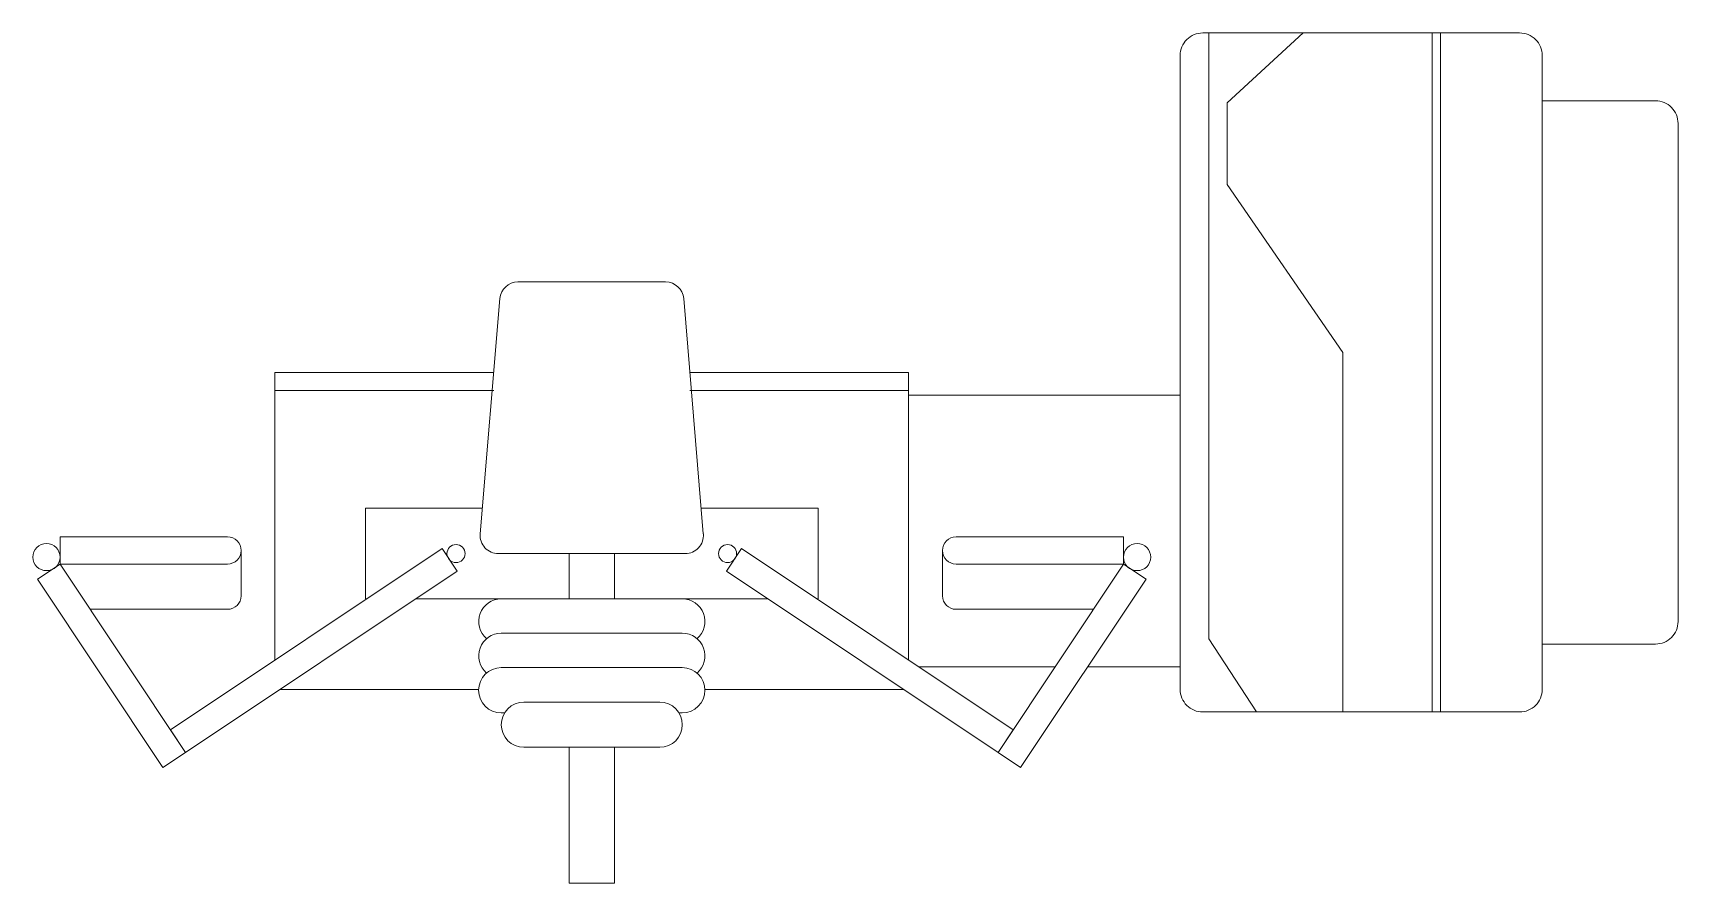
# Model space of a CAD drawing. Header units: millimetres. Extents: x 29224 to 62779, y 35576 to 54938.
# Drawn here: x 29224 to 31041, y 47136 to 48075 of the extents above; entities that cross this region are included whole.
import ezdxf

# ---------------------------------------------------------------- set-up
doc = ezdxf.new("R2010")
doc.units = ezdxf.units.MM

# ---------------------------------------------------------------- blocks, each defined once
blk = doc.blocks.new('A$C393C4CCF')
at = {"lineweight": 18}
for p, q in [((0.3024, 1.6024), (0.3024, 1.7541)), ((0.1444, 1.6488), (0.1694, 1.6654)), ((0.3694, 1.3654), (0.1694, 1.6654)), ((0.3444, 1.3488), (0.1444, 1.6488)), ((0.3174, 1.5874), (0.3674, 1.5874)), ((0.544, 1.55), (0.544, 1.3083)), ((0.214, 1.325), (0.214, 1.5444)), ((0.314, 1.4485), (0.314, 1.45)), ((0.314, 1.45), (0.414, 1.45)), ((0.414, 1.3208), (0.414, 1.45)), ((0.314, 1.225), (0.314, 1.3944)), ((0.3444, 1.3488), (0.3694, 1.3654)), ((0.3856, 1.3232), (0.6456, 1.3015)), ((0.188, 1.2964), (0.188, 1.3)), ((0.238, 1.3), (0.238, 1.1)), ((0.276, 1.3), (0.276, 1.1)), ((0.314, 1.3), (0.314, 1.1)), ((0.364, 1.0967), (0.364, 1.3033)), ((0.15, 1.125), (0.15, 1.275)), ((0.2, 1.275), (0.2, 1.125)), ((0.664, 1.2816), (0.664, 1.1184)), ((0.15, 1.225), (0, 1.225)), ((0, 1.175), (0, 1.225)), ((0.364, 1.225), (0.314, 1.225)), ((0.15, 1.175), (0, 1.175)), ((0.314, 1.0056), (0.314, 1.175)), ((0.364, 1.175), (0.314, 1.175)), ((0.188, 1.1), (0.188, 1.1036)), ((0.6456, 1.0985), (0.3856, 1.0768)), ((0.544, 1.0917), (0.544, 0.85)), ((0.214, 0.8556), (0.214, 1.075)), ((0.414, 0.95), (0.414, 1.0792)), ((0.3444, 1.0512), (0.1444, 0.7512)), ((0.3444, 1.0512), (0.3694, 1.0346)), ((0.3694, 1.0346), (0.1694, 0.7346)), ((0.314, 0.95), (0.314, 0.9515)), ((0.314, 0.95), (0.414, 0.95)), ((0.239, 0.6882), (0.239, 0.839)), ((0.3174, 0.8126), (0.3674, 0.8126)), ((0.3024, 0.7976), (0.3024, 0.6459)), ((0.1444, 0.7512), (0.1694, 0.7346)), ((0.189, 0.4657), (0.2699, 0.5184)), ((0.2699, 0.5184), (0.939, 0.5184)), ((0.586, 0.3703), (0.7716, 0.4983)), ((0.7716, 0.4983), (0.8619, 0.4983)), ((0.8619, 0.4983), (0.939, 0.4142)), ((0.189, 0.3703), (0.586, 0.3703)), ((0.189, 0.2717), (0.939, 0.2717)), ((0.189, 0.2624), (0.939, 0.2624))]:
    blk.add_line(p, q, dxfattribs=at)
for points in [[(0.1278, 1.6737), (0.3358, 1.8124), (0.3524, 1.7874), (0.1444, 1.6488)], [(0.1278, 0.7263), (0.3358, 0.5876), (0.3524, 0.6126), (0.1444, 0.7512)]]:
    blk.add_lwpolyline(points, close=True, dxfattribs=at)
for points in [[(0.3524, 1.6024), (0.3524, 1.7874), (0.3824, 1.7874), (0.3824, 1.6024)], [(0.2463, 1.55), (0.564, 1.55), (0.564, 1.3083)], [(0.564, 1.0917), (0.564, 0.85), (0.2463, 0.85)], [(0.2463, 0.85), (0.539, 0.85), (0.539, 0.55), (0.239, 0.55), (0.239, 0.6522)], [(0.3524, 0.7976), (0.3524, 0.6126), (0.3824, 0.6126), (0.3824, 0.7976)]]:
    blk.add_lwpolyline(points, dxfattribs=at)
at = {"lineweight": 18, "flags": 128}
for points in [[(0.189, 0.175), (0.189, 0.525, -0.414214), (0.214, 0.55), (0.914, 0.55, -0.414214), (0.939, 0.525), (0.939, 0.175, -0.414214), (0.914, 0.15), (0.214, 0.15, -0.414214)], [(0.264, 0.025), (0.264, 0.15), (0.864, 0.15), (0.864, 0.025, -0.414214), (0.839, 0), (0.289, 0, -0.414214)]]:
    blk.add_lwpolyline(points, format="xyb", close=True, dxfattribs=at)
at = {"lineweight": 18}
for centre, radius in [((0.3601, 1.8024), 0.015), ((0.364, 1.35), 0.01), ((0.364, 1.05), 0.01), ((0.3601, 0.5976), 0.015)]:
    blk.add_circle(centre, radius, dxfattribs=at)
for centre, radius, start, end in [((0.3174, 1.6024), 0.015, 180, 270), ((0.3674, 1.6024), 0.015, 180, 0), ((0.213, 1.3), 0.025, 0, 180), ((0.251, 1.3), 0.025, 0, 139.4642), ((0.289, 1.3), 0.025, 0, 139.3906), ((0.384, 1.3033), 0.02, 85.2364, 180), ((0.175, 1.275), 0.025, 0, 180), ((0.644, 1.2816), 0.02, 0, 85.2364), ((0.175, 1.125), 0.025, 180, 0), ((0.644, 1.1184), 0.02, 274.7636, 0), ((0.213, 1.1), 0.025, 180, 0), ((0.251, 1.1), 0.025, 220.5358, 0), ((0.289, 1.1), 0.025, 220.6094, 0), ((0.384, 1.0967), 0.02, 180, 274.7636), ((0.3174, 0.7976), 0.015, 90, 180), ((0.3674, 0.7976), 0.015, 0, 180)]:
    blk.add_arc(centre, radius, start, end, dxfattribs=at)

msp = doc.modelspace()

# ---------------------------------------------------------------- block references
at = {"xscale": 1000, "yscale": 1000, "zscale": 1000, "rotation": 90}
msp.add_blockref('A$C393C4CCF', (31041.4, 47136.1), dxfattribs=at)

doc.saveas('drawing.dxf')
